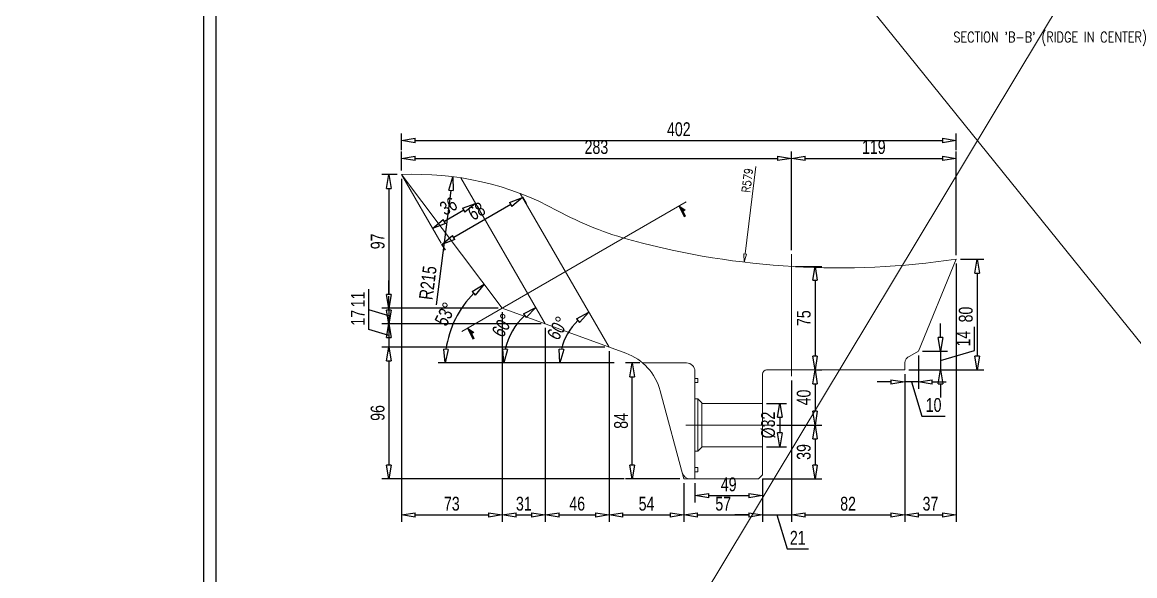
# Model space of a CAD drawing. Header units: millimetres. Extents: x 135002 to 160744, y 22203 to 27033.
# Drawn here: x 139658 to 140465, y 24249 to 24650 of the extents above; entities that cross this region are included whole.
import ezdxf

# ---------------------------------------------------------------- set-up
doc = ezdxf.new("R2010")
doc.units = ezdxf.units.MM
doc.header["$LTSCALE"] = 25
doc.linetypes.add('DASHED', pattern=[0.75, 0.5, -0.25])
doc.layers.get('0').update_dxf_attribs({"linetype": 'CONTINUOUS'})
doc.layers.get('Defpoints').update_dxf_attribs({"linetype": 'CONTINUOUS'})
doc.layers.add('04 DIMENSION', color=7, linetype='CONTINUOUS', lineweight=18)
doc.layers.add('dought line', color=6, linetype='DASHED', lineweight=15)
doc.styles.add('DIM-1', font='swisscl.ttf')
doc.styles.add('ROMANC', font='romanc', dxfattribs={"height": 1050})
doc.styles.get("Standard").update_dxf_attribs({"font": 'romans.shx', "width": 0.85, "bigfont": 'fls_ful.shx'})
doc.dimstyles.new('DIM-1', dxfattribs={"dimscale": 5, "dimtxt": 2, "dimasz": 2, "dimexe": 1, "dimexo": 0.6, "dimgap": 0.6, "dimtad": 1, "dimdec": 0, "dimzin": 0, "dimdsep": 46, "dimtxsty": 'DIM-1', "dimblk": 'CLOSEDBLANK', "dimcen": 0, "dimclrd": 8, "dimclre": 8, "dimclrt": 6, "dimadec": 0, "dimazin": 0, "dimtfac": 1, "dimtdec": 0, "dimtmove": 1, "dimatfit": 0, "dimfxl": 1, "dimtolj": 1, "dimtzin": 0, "dimarcsym": 1})
doc.dimstyles.new('kulali', dxfattribs={"dimscale": 3, "dimtxt": 2, "dimasz": 2, "dimexe": 1, "dimexo": 0.6, "dimgap": 0.6, "dimtad": 1, "dimdec": 0, "dimzin": 0, "dimdsep": 46, "dimtxsty": 'Standard', "dimblk": 'CLOSEDBLANK', "dimcen": 0.09, "dimclrd": 251, "dimclre": 251, "dimclrt": 4, "dimadec": 1, "dimazin": 0, "dimtfac": 1, "dimtdec": 0, "dimtofl": 0, "dimtmove": 1, "dimatfit": 0, "dimldrblk": 'CLOSEDBLANK', "dimfxl": 1, "dimtolj": 1, "dimtzin": 0, "dimlwd": 9, "dimlwe": 9, "dimarcsym": 0})

# ---------------------------------------------------------------- blocks, each defined once
blk = doc.blocks.new('_ClosedBlank')
at = {"color": 0, "linetype": 'ByBlock', "lineweight": -2}
for p, q in [((-1, 0.167), (0, 0)), ((-1, 0.167), (-1, -0.167)), ((0, 0), (-1, -0.167))]:
    blk.add_line(p, q, dxfattribs=at)
blk = doc.blocks.new('*D363')
at = {"layer": '04 DIMENSION', "color": 8, "linetype": 'Continuous', "lineweight": -2, "transparency": 16777216}
for p, q in [((139932.97, 24536.88), (139932.97, 24288.15)), ((140006.12, 24440.06), (140006.12, 24288.15))]:
    blk.add_line(p, q, dxfattribs=at)
at = {"layer": '04 DIMENSION', "color": 8, "lineweight": -2, "transparency": 16777216}
blk.add_line((139942.97, 24293.15), (139996.12, 24293.15), dxfattribs=at)
at = {"layer": 'Defpoints', "color": 0, "transparency": 16777216}
for p in [(139932.97, 24539.88), (140006.12, 24443.06), (140006.12, 24293.15)]:
    blk.add_point(p, dxfattribs=at)
at = {"layer": '04 DIMENSION', "color": 8, "lineweight": -2, "transparency": 16777216, "xscale": 10, "yscale": 10, "zscale": 10, "rotation": 180}
blk.add_blockref('_ClosedBlank', (139932.97, 24293.15), dxfattribs=at)
at = {"layer": '04 DIMENSION', "color": 8, "lineweight": -2, "transparency": 16777216, "xscale": 10, "yscale": 10, "zscale": 10}
blk.add_blockref('_ClosedBlank', (140006.12, 24293.15), dxfattribs=at)
at = {"layer": '04 DIMENSION', "color": 6, "transparency": 16777216, "insert": (139969.54, 24301.27), "char_height": 10, "attachment_point": 5, "style": 'DIM-1'}
blk.add_mtext('\\A1;73', dxfattribs=at)
blk = doc.blocks.new('*D364')
at = {"layer": '04 DIMENSION', "color": 8, "linetype": 'Continuous', "lineweight": -2, "transparency": 16777216}
for p, q in [((140037.33, 24428.69), (140037.33, 24288.15)), ((140006.12, 24409.65), (140006.12, 24288.15))]:
    blk.add_line(p, q, dxfattribs=at)
at = {"layer": '04 DIMENSION', "color": 8, "lineweight": -2, "transparency": 16777216}
blk.add_line((140016.12, 24293.15), (140027.33, 24293.15), dxfattribs=at)
at = {"layer": 'Defpoints', "color": 0, "transparency": 16777216}
for p in [(140037.33, 24431.69), (140006.12, 24412.65), (140037.33, 24293.15)]:
    blk.add_point(p, dxfattribs=at)
at = {"layer": '04 DIMENSION', "color": 8, "lineweight": -2, "transparency": 16777216, "xscale": 10, "yscale": 10, "zscale": 10, "rotation": 180}
blk.add_blockref('_ClosedBlank', (140006.12, 24293.15), dxfattribs=at)
at = {"layer": '04 DIMENSION', "color": 8, "lineweight": -2, "transparency": 16777216, "xscale": 10, "yscale": 10, "zscale": 10}
blk.add_blockref('_ClosedBlank', (140037.33, 24293.15), dxfattribs=at)
at = {"layer": '04 DIMENSION', "color": 6, "transparency": 16777216, "insert": (140021.73, 24301.27), "char_height": 10, "attachment_point": 5, "style": 'DIM-1'}
blk.add_mtext('\\A1;31', dxfattribs=at)
blk = doc.blocks.new('*D365')
at = {"layer": '04 DIMENSION', "color": 8, "linetype": 'Continuous', "lineweight": -2, "transparency": 16777216}
for p, q in [((140083.6, 24411.85), (140083.6, 24288.15)), ((140037.33, 24394.65), (140037.33, 24288.15))]:
    blk.add_line(p, q, dxfattribs=at)
at = {"layer": '04 DIMENSION', "color": 8, "lineweight": -2, "transparency": 16777216}
blk.add_line((140047.33, 24293.15), (140073.6, 24293.15), dxfattribs=at)
at = {"layer": 'Defpoints', "color": 0, "transparency": 16777216}
for p in [(140083.6, 24414.85), (140037.33, 24397.65), (140083.6, 24293.15)]:
    blk.add_point(p, dxfattribs=at)
at = {"layer": '04 DIMENSION', "color": 8, "lineweight": -2, "transparency": 16777216, "xscale": 10, "yscale": 10, "zscale": 10, "rotation": 180}
blk.add_blockref('_ClosedBlank', (140037.33, 24293.15), dxfattribs=at)
at = {"layer": '04 DIMENSION', "color": 8, "lineweight": -2, "transparency": 16777216, "xscale": 10, "yscale": 10, "zscale": 10}
blk.add_blockref('_ClosedBlank', (140083.6, 24293.15), dxfattribs=at)
at = {"layer": '04 DIMENSION', "color": 6, "transparency": 16777216, "insert": (140060.47, 24301.27), "char_height": 10, "attachment_point": 5, "style": 'DIM-1'}
blk.add_mtext('\\A1;46', dxfattribs=at)
blk = doc.blocks.new('*D366')
at = {"layer": '04 DIMENSION', "color": 8, "linetype": 'Continuous', "lineweight": -2, "transparency": 16777216}
for p, q in [((140083.6, 24366.15), (140083.6, 24288.15)), ((140137.8, 24316.32), (140137.8, 24288.15))]:
    blk.add_line(p, q, dxfattribs=at)
at = {"layer": '04 DIMENSION', "color": 8, "lineweight": -2, "transparency": 16777216}
blk.add_line((140093.6, 24293.15), (140127.8, 24293.15), dxfattribs=at)
at = {"layer": 'Defpoints', "color": 0, "transparency": 16777216}
for p in [(140083.6, 24369.15), (140137.8, 24319.32), (140137.8, 24293.15)]:
    blk.add_point(p, dxfattribs=at)
at = {"layer": '04 DIMENSION', "color": 8, "lineweight": -2, "transparency": 16777216, "xscale": 10, "yscale": 10, "zscale": 10, "rotation": 180}
blk.add_blockref('_ClosedBlank', (140083.6, 24293.15), dxfattribs=at)
at = {"layer": '04 DIMENSION', "color": 8, "lineweight": -2, "transparency": 16777216, "xscale": 10, "yscale": 10, "zscale": 10}
blk.add_blockref('_ClosedBlank', (140137.8, 24293.15), dxfattribs=at)
at = {"layer": '04 DIMENSION', "color": 6, "transparency": 16777216, "insert": (140110.7, 24301.25), "char_height": 10, "attachment_point": 5, "style": 'DIM-1'}
blk.add_mtext('\\A1;54', dxfattribs=at)
blk = doc.blocks.new('*D367')
at = {"layer": '04 DIMENSION', "color": 8, "linetype": 'Continuous', "lineweight": -2, "transparency": 16777216}
for p, q in [((140194.8, 24319.32), (140194.8, 24288.15)), ((140137.8, 24303.65), (140137.8, 24288.15))]:
    blk.add_line(p, q, dxfattribs=at)
at = {"layer": '04 DIMENSION', "color": 8, "lineweight": -2, "transparency": 16777216}
blk.add_line((140147.8, 24293.15), (140184.8, 24293.15), dxfattribs=at)
at = {"layer": 'Defpoints', "color": 0, "transparency": 16777216}
for p in [(140194.8, 24322.32), (140137.8, 24306.65), (140194.8, 24293.15)]:
    blk.add_point(p, dxfattribs=at)
at = {"layer": '04 DIMENSION', "color": 8, "lineweight": -2, "transparency": 16777216, "xscale": 10, "yscale": 10, "zscale": 10, "rotation": 180}
blk.add_blockref('_ClosedBlank', (140137.8, 24293.15), dxfattribs=at)
at = {"layer": '04 DIMENSION', "color": 8, "lineweight": -2, "transparency": 16777216, "xscale": 10, "yscale": 10, "zscale": 10}
blk.add_blockref('_ClosedBlank', (140194.8, 24293.15), dxfattribs=at)
at = {"layer": '04 DIMENSION', "color": 6, "transparency": 16777216, "insert": (140166.3, 24301.25), "char_height": 10, "attachment_point": 5, "style": 'DIM-1'}
blk.add_mtext('\\A1;57', dxfattribs=at)
blk = doc.blocks.new('*D368')
at = {"layer": '04 DIMENSION', "color": 8, "linetype": 'Continuous', "lineweight": -2, "transparency": 16777216}
for p, q in [((140215.8, 24390.65), (140215.8, 24288.15)), ((140194.8, 24319.32), (140194.8, 24288.15))]:
    blk.add_line(p, q, dxfattribs=at)
at = {"layer": '04 DIMENSION', "color": 8, "lineweight": -2, "transparency": 16777216}
for p, q in [((140184.8, 24293.15), (140174.8, 24293.15)), ((140194.8, 24293.15), (140215.8, 24293.15)), ((140194.8, 24293.15), (140215.8, 24293.15)), ((140205.3, 24293.15), (140212.67, 24268.59)), ((140225.8, 24293.15), (140235.8, 24293.15)), ((140212.67, 24268.59), (140228.07, 24268.59))]:
    blk.add_line(p, q, dxfattribs=at)
at = {"layer": 'Defpoints', "color": 0, "transparency": 16777216}
for p in [(140215.8, 24393.65), (140194.8, 24322.32), (140215.8, 24293.15)]:
    blk.add_point(p, dxfattribs=at)
at = {"layer": '04 DIMENSION', "color": 8, "lineweight": -2, "transparency": 16777216, "xscale": 10, "yscale": 10, "zscale": 10}
blk.add_blockref('_ClosedBlank', (140194.8, 24293.15), dxfattribs=at)
at = {"layer": '04 DIMENSION', "color": 8, "lineweight": -2, "transparency": 16777216, "xscale": 10, "yscale": 10, "zscale": 10, "rotation": 180}
blk.add_blockref('_ClosedBlank', (140215.8, 24293.15), dxfattribs=at)
at = {"layer": '04 DIMENSION', "color": 6, "transparency": 16777216, "insert": (140220.37, 24276.61), "char_height": 10, "attachment_point": 5, "style": 'DIM-1'}
blk.add_mtext('\\A1;21', dxfattribs=at)
blk = doc.blocks.new('*D369')
at = {"layer": '04 DIMENSION', "color": 8, "linetype": 'Continuous', "lineweight": -2, "transparency": 16777216}
for p, q in [((140297.94, 24395.32), (140297.94, 24288.15)), ((140215.8, 24375.65), (140215.8, 24288.15))]:
    blk.add_line(p, q, dxfattribs=at)
at = {"layer": '04 DIMENSION', "color": 8, "lineweight": -2, "transparency": 16777216}
blk.add_line((140225.8, 24293.15), (140287.94, 24293.15), dxfattribs=at)
at = {"layer": 'Defpoints', "color": 0, "transparency": 16777216}
for p in [(140297.94, 24398.32), (140215.8, 24378.65), (140297.94, 24293.15)]:
    blk.add_point(p, dxfattribs=at)
at = {"layer": '04 DIMENSION', "color": 8, "lineweight": -2, "transparency": 16777216, "xscale": 10, "yscale": 10, "zscale": 10, "rotation": 180}
blk.add_blockref('_ClosedBlank', (140215.8, 24293.15), dxfattribs=at)
at = {"layer": '04 DIMENSION', "color": 8, "lineweight": -2, "transparency": 16777216, "xscale": 10, "yscale": 10, "zscale": 10}
blk.add_blockref('_ClosedBlank', (140297.94, 24293.15), dxfattribs=at)
at = {"layer": '04 DIMENSION', "color": 6, "transparency": 16777216, "insert": (140256.87, 24301.27), "char_height": 10, "attachment_point": 5, "style": 'DIM-1'}
blk.add_mtext('\\A1;82', dxfattribs=at)
blk = doc.blocks.new('*D370')
at = {"layer": '04 DIMENSION', "color": 8, "linetype": 'Continuous', "lineweight": -2, "transparency": 16777216}
for p, q in [((140335.28, 24475.53), (140335.28, 24288.15)), ((140297.94, 24368.15), (140297.94, 24288.15))]:
    blk.add_line(p, q, dxfattribs=at)
at = {"layer": '04 DIMENSION', "color": 8, "lineweight": -2, "transparency": 16777216}
blk.add_line((140307.94, 24293.15), (140325.28, 24293.15), dxfattribs=at)
at = {"layer": 'Defpoints', "color": 0, "transparency": 16777216}
for p in [(140335.28, 24478.53), (140297.94, 24371.15), (140335.28, 24293.15)]:
    blk.add_point(p, dxfattribs=at)
at = {"layer": '04 DIMENSION', "color": 8, "lineweight": -2, "transparency": 16777216, "xscale": 10, "yscale": 10, "zscale": 10, "rotation": 180}
blk.add_blockref('_ClosedBlank', (140297.94, 24293.15), dxfattribs=at)
at = {"layer": '04 DIMENSION', "color": 8, "lineweight": -2, "transparency": 16777216, "xscale": 10, "yscale": 10, "zscale": 10}
blk.add_blockref('_ClosedBlank', (140335.28, 24293.15), dxfattribs=at)
at = {"layer": '04 DIMENSION', "color": 6, "transparency": 16777216, "insert": (140316.61, 24301.27), "char_height": 10, "attachment_point": 5, "style": 'DIM-1'}
blk.add_mtext('\\A1;37', dxfattribs=at)
blk = doc.blocks.new('*D371')
at = {"layer": '04 DIMENSION', "color": 8, "linetype": 'Continuous', "lineweight": -2, "transparency": 16777216}
for p, q in [((140145.8, 24316.32), (140145.8, 24302.15)), ((140194.8, 24311.65), (140194.8, 24302.15))]:
    blk.add_line(p, q, dxfattribs=at)
at = {"layer": '04 DIMENSION', "color": 8, "lineweight": -2, "transparency": 16777216}
blk.add_line((140155.8, 24307.15), (140184.8, 24307.15), dxfattribs=at)
at = {"layer": 'Defpoints', "color": 0, "transparency": 16777216}
for p in [(140145.8, 24319.32), (140194.8, 24314.65), (140194.8, 24307.15)]:
    blk.add_point(p, dxfattribs=at)
at = {"layer": '04 DIMENSION', "color": 8, "lineweight": -2, "transparency": 16777216, "xscale": 10, "yscale": 10, "zscale": 10, "rotation": 180}
blk.add_blockref('_ClosedBlank', (140145.8, 24307.15), dxfattribs=at)
at = {"layer": '04 DIMENSION', "color": 8, "lineweight": -2, "transparency": 16777216, "xscale": 10, "yscale": 10, "zscale": 10}
blk.add_blockref('_ClosedBlank', (140194.8, 24307.15), dxfattribs=at)
at = {"layer": '04 DIMENSION', "color": 6, "transparency": 16777216, "insert": (140170.3, 24315.27), "char_height": 10, "attachment_point": 5, "style": 'DIM-1'}
blk.add_mtext('\\A1;49', dxfattribs=at)
blk = doc.blocks.new('*D372')
at = {"layer": '04 DIMENSION', "color": 8, "linetype": 'Continuous', "lineweight": -2, "transparency": 16777216}
for p, q in [((140338.28, 24478.53), (140355.39, 24478.53)), ((140300.94, 24398.32), (140355.39, 24398.32))]:
    blk.add_line(p, q, dxfattribs=at)
at = {"layer": '04 DIMENSION', "color": 8, "lineweight": -2, "transparency": 16777216}
blk.add_line((140350.39, 24468.53), (140350.39, 24408.32), dxfattribs=at)
at = {"layer": 'Defpoints', "color": 0, "transparency": 16777216}
for p in [(140335.28, 24478.53), (140297.94, 24398.32), (140350.39, 24398.32)]:
    blk.add_point(p, dxfattribs=at)
at = {"layer": '04 DIMENSION', "color": 8, "lineweight": -2, "transparency": 16777216, "xscale": 10, "yscale": 10, "zscale": 10}
for p, rotation in [((140350.39, 24478.53), 90), ((140350.39, 24398.32), 270)]:
    blk.add_blockref('_ClosedBlank', p, dxfattribs=dict(at, rotation=rotation))
at = {"layer": '04 DIMENSION', "color": 6, "transparency": 16777216, "insert": (140342.27, 24438.43), "char_height": 10, "attachment_point": 5, "rotation": 90, "style": 'DIM-1'}
blk.add_mtext('\\A1;80', dxfattribs=at)
blk = doc.blocks.new('*D373')
at = {"layer": '04 DIMENSION', "color": 8, "linetype": 'Continuous', "lineweight": -2, "transparency": 16777216}
for p, q in [((140218.8, 24473.32), (140237.89, 24473.32)), ((140233.39, 24398.32), (140237.89, 24398.32))]:
    blk.add_line(p, q, dxfattribs=at)
at = {"layer": '04 DIMENSION', "color": 8, "lineweight": -2, "transparency": 16777216}
blk.add_line((140232.89, 24463.32), (140232.89, 24408.32), dxfattribs=at)
at = {"layer": 'Defpoints', "color": 0, "transparency": 16777216}
for p in [(140215.8, 24473.32), (140230.39, 24398.32), (140232.89, 24398.32)]:
    blk.add_point(p, dxfattribs=at)
at = {"layer": '04 DIMENSION', "color": 8, "lineweight": -2, "transparency": 16777216, "xscale": 10, "yscale": 10, "zscale": 10}
for p, rotation in [((140232.89, 24473.32), 90), ((140232.89, 24398.32), 270)]:
    blk.add_blockref('_ClosedBlank', p, dxfattribs=dict(at, rotation=rotation))
at = {"layer": '04 DIMENSION', "color": 6, "transparency": 16777216, "insert": (140224.79, 24435.82), "char_height": 10, "attachment_point": 5, "rotation": 90, "style": 'DIM-1'}
blk.add_mtext('\\A1;75', dxfattribs=at)
blk = doc.blocks.new('*D374')
at = {"layer": '04 DIMENSION', "color": 8, "linetype": 'Continuous', "lineweight": -2, "transparency": 16777216}
for p, q in [((140233.39, 24398.32), (140237.89, 24398.32)), ((140205.09, 24358.32), (140237.89, 24358.32))]:
    blk.add_line(p, q, dxfattribs=at)
at = {"layer": '04 DIMENSION', "color": 8, "lineweight": -2, "transparency": 16777216}
blk.add_line((140232.89, 24388.32), (140232.89, 24368.32), dxfattribs=at)
at = {"layer": 'Defpoints', "color": 0, "transparency": 16777216}
for p in [(140230.39, 24398.32), (140202.09, 24358.32), (140232.89, 24358.32)]:
    blk.add_point(p, dxfattribs=at)
at = {"layer": '04 DIMENSION', "color": 8, "lineweight": -2, "transparency": 16777216, "xscale": 10, "yscale": 10, "zscale": 10}
for p, rotation in [((140232.89, 24398.32), 90), ((140232.89, 24358.32), 270)]:
    blk.add_blockref('_ClosedBlank', p, dxfattribs=dict(at, rotation=rotation))
at = {"layer": '04 DIMENSION', "color": 6, "transparency": 16777216, "insert": (140224.77, 24378.32), "char_height": 10, "attachment_point": 5, "rotation": 90, "style": 'DIM-1'}
blk.add_mtext('\\A1;40', dxfattribs=at)
blk = doc.blocks.new('*D375')
at = {"layer": '04 DIMENSION', "color": 8, "linetype": 'Continuous', "lineweight": -2, "transparency": 16777216}
for p, q in [((140224.39, 24358.32), (140237.89, 24358.32)), ((140194.8, 24319.32), (140237.89, 24319.32))]:
    blk.add_line(p, q, dxfattribs=at)
at = {"layer": '04 DIMENSION', "color": 8, "lineweight": -2, "transparency": 16777216}
blk.add_line((140232.89, 24348.32), (140232.89, 24329.32), dxfattribs=at)
at = {"layer": 'Defpoints', "color": 0, "transparency": 16777216}
for p in [(140221.39, 24358.32), (140191.8, 24319.32), (140232.89, 24319.32)]:
    blk.add_point(p, dxfattribs=at)
at = {"layer": '04 DIMENSION', "color": 8, "lineweight": -2, "transparency": 16777216, "xscale": 10, "yscale": 10, "zscale": 10}
for p, rotation in [((140232.89, 24358.32), 90), ((140232.89, 24319.32), 270)]:
    blk.add_blockref('_ClosedBlank', p, dxfattribs=dict(at, rotation=rotation))
at = {"layer": '04 DIMENSION', "color": 6, "transparency": 16777216, "insert": (140224.77, 24338.82), "char_height": 10, "attachment_point": 5, "rotation": 90, "style": 'DIM-1'}
blk.add_mtext('\\A1;39', dxfattribs=at)
blk = doc.blocks.new('*D376')
at = {"layer": '04 DIMENSION', "color": 8, "linetype": 'Continuous', "lineweight": -2, "transparency": 16777216}
for p, q in [((139929.97, 24539.88), (139918.89, 24539.88)), ((140003.12, 24443.06), (139918.89, 24443.06))]:
    blk.add_line(p, q, dxfattribs=at)
at = {"layer": '04 DIMENSION', "color": 8, "lineweight": -2, "transparency": 16777216}
blk.add_line((139923.89, 24529.88), (139923.89, 24453.06), dxfattribs=at)
at = {"layer": 'Defpoints', "color": 0, "transparency": 16777216}
for p in [(139932.97, 24539.88), (139923.89, 24443.06), (140006.12, 24443.06)]:
    blk.add_point(p, dxfattribs=at)
at = {"layer": '04 DIMENSION', "color": 8, "lineweight": -2, "transparency": 16777216, "xscale": 10, "yscale": 10, "zscale": 10}
for p, rotation in [((139923.89, 24539.88), 90), ((139923.89, 24443.06), 270)]:
    blk.add_blockref('_ClosedBlank', p, dxfattribs=dict(at, rotation=rotation))
at = {"layer": '04 DIMENSION', "color": 6, "transparency": 16777216, "insert": (139915.78, 24491.47), "char_height": 10, "attachment_point": 5, "rotation": 90, "style": 'DIM-1'}
blk.add_mtext('\\A1;97', dxfattribs=at)
blk = doc.blocks.new('*D294')
at = {"layer": '04 DIMENSION', "color": 8, "lineweight": -2, "transparency": 16777216}
for p, q in [((139923.89, 24453.06), (139923.89, 24463.06)), ((139909.39, 24441.73), (139909.39, 24456.91)), ((139923.89, 24437.38), (139909.39, 24441.73)), ((139923.89, 24443.06), (139923.89, 24431.69)), ((139923.89, 24443.06), (139923.89, 24431.69)), ((139923.89, 24421.69), (139923.89, 24411.69))]:
    blk.add_line(p, q, dxfattribs=at)
at = {"layer": '04 DIMENSION', "color": 8, "linetype": 'Continuous', "lineweight": -2, "transparency": 16777216}
for p, q in [((139975.89, 24443.06), (139918.89, 24443.06)), ((140034.33, 24431.69), (139918.89, 24431.69))]:
    blk.add_line(p, q, dxfattribs=at)
at = {"layer": 'Defpoints', "color": 0, "transparency": 16777216}
for p in [(139978.89, 24443.06), (139923.89, 24431.69), (140037.33, 24431.69)]:
    blk.add_point(p, dxfattribs=at)
at = {"layer": '04 DIMENSION', "color": 8, "lineweight": -2, "transparency": 16777216, "xscale": 10, "yscale": 10, "zscale": 10}
for p, rotation in [((139923.89, 24443.06), 270), ((139923.89, 24431.69), 90)]:
    blk.add_blockref('_ClosedBlank', p, dxfattribs=dict(at, rotation=rotation))
at = {"layer": '04 DIMENSION', "color": 6, "transparency": 16777216, "insert": (139901.39, 24449.32), "char_height": 10, "attachment_point": 5, "rotation": 90, "style": 'DIM-1'}
blk.add_mtext('\\A1;11', dxfattribs=at)
blk = doc.blocks.new('*D377')
at = {"layer": '04 DIMENSION', "color": 8, "lineweight": -2, "transparency": 16777216}
for p, q in [((139923.89, 24441.69), (139923.89, 24451.69)), ((139909.39, 24427.62), (139909.39, 24444.51)), ((139923.89, 24423.27), (139909.39, 24427.62)), ((139923.89, 24431.69), (139923.89, 24414.85)), ((139923.89, 24431.69), (139923.89, 24414.85)), ((139923.89, 24404.85), (139923.89, 24394.85))]:
    blk.add_line(p, q, dxfattribs=at)
at = {"layer": '04 DIMENSION', "color": 8, "linetype": 'Continuous', "lineweight": -2, "transparency": 16777216}
for p, q in [((139961.89, 24431.69), (139918.89, 24431.69)), ((140080.6, 24414.85), (139918.89, 24414.85))]:
    blk.add_line(p, q, dxfattribs=at)
at = {"layer": 'Defpoints', "color": 0, "transparency": 16777216}
for p in [(139964.89, 24431.69), (139923.89, 24414.85), (140083.6, 24414.85)]:
    blk.add_point(p, dxfattribs=at)
at = {"layer": '04 DIMENSION', "color": 8, "lineweight": -2, "transparency": 16777216, "xscale": 10, "yscale": 10, "zscale": 10}
for p, rotation in [((139923.89, 24431.69), 270), ((139923.89, 24414.85), 90)]:
    blk.add_blockref('_ClosedBlank', p, dxfattribs=dict(at, rotation=rotation))
at = {"layer": '04 DIMENSION', "color": 6, "transparency": 16777216, "insert": (139901.39, 24436.07), "char_height": 10, "attachment_point": 5, "rotation": 90, "style": 'DIM-1'}
blk.add_mtext('\\A1;17', dxfattribs=at)
blk = doc.blocks.new('*D378')
at = {"layer": '04 DIMENSION', "color": 8, "linetype": 'Continuous', "lineweight": -2, "transparency": 16777216}
for p, q in [((140105.89, 24403.32), (140095.39, 24403.32)), ((140134.8, 24319.32), (140095.39, 24319.32))]:
    blk.add_line(p, q, dxfattribs=at)
at = {"layer": '04 DIMENSION', "color": 8, "lineweight": -2, "transparency": 16777216}
blk.add_line((140100.39, 24329.32), (140100.39, 24393.32), dxfattribs=at)
at = {"layer": 'Defpoints', "color": 0, "transparency": 16777216}
for p in [(140100.39, 24403.32), (140108.89, 24403.32), (140137.8, 24319.32)]:
    blk.add_point(p, dxfattribs=at)
at = {"layer": '04 DIMENSION', "color": 8, "lineweight": -2, "transparency": 16777216, "xscale": 10, "yscale": 10, "zscale": 10}
for p, rotation in [((140100.39, 24403.32), 90), ((140100.39, 24319.32), 270)]:
    blk.add_blockref('_ClosedBlank', p, dxfattribs=dict(at, rotation=rotation))
at = {"layer": '04 DIMENSION', "color": 6, "transparency": 16777216, "insert": (140092.27, 24361.32), "char_height": 10, "attachment_point": 5, "rotation": 90, "style": 'DIM-1'}
blk.add_mtext('\\A1;84', dxfattribs=at)
blk = doc.blocks.new('*D379')
at = {"layer": '04 DIMENSION', "color": 8, "linetype": 'Continuous', "lineweight": -2, "transparency": 16777216}
for p, q in [((139932.97, 24542.88), (139932.97, 24556.65)), ((140215.8, 24485.15), (140215.8, 24556.65))]:
    blk.add_line(p, q, dxfattribs=at)
at = {"layer": '04 DIMENSION', "color": 8, "lineweight": -2, "transparency": 16777216}
blk.add_line((139942.97, 24551.65), (140205.8, 24551.65), dxfattribs=at)
at = {"layer": 'Defpoints', "color": 0, "transparency": 16777216}
for p in [(140215.8, 24551.65), (139932.97, 24539.88), (140215.8, 24482.15)]:
    blk.add_point(p, dxfattribs=at)
at = {"layer": '04 DIMENSION', "color": 8, "lineweight": -2, "transparency": 16777216, "xscale": 10, "yscale": 10, "zscale": 10, "rotation": 180}
blk.add_blockref('_ClosedBlank', (139932.97, 24551.65), dxfattribs=at)
at = {"layer": '04 DIMENSION', "color": 8, "lineweight": -2, "transparency": 16777216, "xscale": 10, "yscale": 10, "zscale": 10}
blk.add_blockref('_ClosedBlank', (140215.8, 24551.65), dxfattribs=at)
at = {"layer": '04 DIMENSION', "color": 6, "transparency": 16777216, "insert": (140074.38, 24559.78), "char_height": 10, "attachment_point": 5, "style": 'DIM-1'}
blk.add_mtext('\\A1;283', dxfattribs=at)
blk = doc.blocks.new('*D295')
at = {"layer": '04 DIMENSION', "color": 8, "linetype": 'Continuous', "lineweight": -2, "transparency": 16777216}
for p, q in [((140215.8, 24529.65), (140215.8, 24556.65)), ((140335.28, 24481.53), (140335.28, 24556.65))]:
    blk.add_line(p, q, dxfattribs=at)
at = {"layer": '04 DIMENSION', "color": 8, "lineweight": -2, "transparency": 16777216}
blk.add_line((140225.8, 24551.65), (140325.28, 24551.65), dxfattribs=at)
at = {"layer": 'Defpoints', "color": 0, "transparency": 16777216}
for p in [(140335.28, 24551.65), (140215.8, 24526.65), (140335.28, 24478.53)]:
    blk.add_point(p, dxfattribs=at)
at = {"layer": '04 DIMENSION', "color": 8, "lineweight": -2, "transparency": 16777216, "xscale": 10, "yscale": 10, "zscale": 10, "rotation": 180}
blk.add_blockref('_ClosedBlank', (140215.8, 24551.65), dxfattribs=at)
at = {"layer": '04 DIMENSION', "color": 8, "lineweight": -2, "transparency": 16777216, "xscale": 10, "yscale": 10, "zscale": 10}
blk.add_blockref('_ClosedBlank', (140335.28, 24551.65), dxfattribs=at)
at = {"layer": '04 DIMENSION', "color": 6, "transparency": 16777216, "insert": (140275.54, 24559.77), "char_height": 10, "attachment_point": 5, "style": 'DIM-1'}
blk.add_mtext('\\A1;119', dxfattribs=at)
blk = doc.blocks.new('*D296')
at = {"layer": '04 DIMENSION', "color": 8, "linetype": 'Continuous', "lineweight": -2, "transparency": 16777216}
for p, q in [((139954.89, 24414.85), (139918.89, 24414.85)), ((140094.39, 24319.32), (139918.89, 24319.32))]:
    blk.add_line(p, q, dxfattribs=at)
at = {"layer": '04 DIMENSION', "color": 8, "lineweight": -2, "transparency": 16777216}
blk.add_line((139923.89, 24404.85), (139923.89, 24329.32), dxfattribs=at)
at = {"layer": 'Defpoints', "color": 0, "transparency": 16777216}
for p in [(139957.89, 24414.85), (139923.89, 24319.32), (140097.39, 24319.32)]:
    blk.add_point(p, dxfattribs=at)
at = {"layer": '04 DIMENSION', "color": 8, "lineweight": -2, "transparency": 16777216, "xscale": 10, "yscale": 10, "zscale": 10}
for p, rotation in [((139923.89, 24414.85), 90), ((139923.89, 24319.32), 270)]:
    blk.add_blockref('_ClosedBlank', p, dxfattribs=dict(at, rotation=rotation))
at = {"layer": '04 DIMENSION', "color": 6, "transparency": 16777216, "insert": (139915.77, 24367.09), "char_height": 10, "attachment_point": 5, "rotation": 90, "style": 'DIM-1'}
blk.add_mtext('\\A1;96', dxfattribs=at)
blk = doc.blocks.new('*D380')
at = {"layer": '04 DIMENSION', "color": 8, "lineweight": -2, "transparency": 16777216}
blk.add_line((140012.21, 24518.24), (139970.89, 24494.32), dxfattribs=at)
at = {"layer": '04 DIMENSION', "color": 8, "linetype": 'Continuous', "lineweight": -2, "transparency": 16777216}
for p, q in [((140020.72, 24523.5), (140023.37, 24518.92)), ((139962.09, 24489.56), (139964.74, 24484.98))]:
    blk.add_line(p, q, dxfattribs=at)
at = {"layer": 'Defpoints', "color": 0, "transparency": 16777216}
for p in [(140019.22, 24526.09), (139960.59, 24492.16), (139962.23, 24489.31)]:
    blk.add_point(p, dxfattribs=at)
at = {"layer": '04 DIMENSION', "color": 8, "lineweight": -2, "transparency": 16777216, "xscale": 10, "yscale": 10, "zscale": 10}
for p, rotation in [((140020.87, 24523.25), 30.06215414944902), ((139962.23, 24489.31), 210.062154149449)]:
    blk.add_blockref('_ClosedBlank', p, dxfattribs=dict(at, rotation=rotation))
at = {"layer": '04 DIMENSION', "color": 6, "transparency": 16777216, "insert": (139987.48, 24513.31), "char_height": 10, "attachment_point": 5, "rotation": 30.06215, "style": 'DIM-1'}
blk.add_mtext('\\A1;68', dxfattribs=at)
blk = doc.blocks.new('*D357')
at = {"layer": '04 DIMENSION', "color": 8, "linetype": 'Continuous', "lineweight": -2, "transparency": 16777216}
for p, q in [((139988.13, 24516.71), (139989.3, 24514.68)), ((139956.85, 24498.61), (139958.03, 24496.58))]:
    blk.add_line(p, q, dxfattribs=at)
at = {"layer": '04 DIMENSION', "color": 8, "lineweight": -2, "transparency": 16777216}
blk.add_line((139978.14, 24514), (139964.18, 24505.91), dxfattribs=at)
at = {"layer": 'Defpoints', "color": 0, "transparency": 16777216}
for p in [(139986.62, 24519.31), (139955.35, 24501.21), (139955.52, 24500.9)]:
    blk.add_point(p, dxfattribs=at)
at = {"layer": '04 DIMENSION', "color": 8, "lineweight": -2, "transparency": 16777216, "xscale": 10, "yscale": 10, "zscale": 10}
for p, rotation in [((139986.8, 24519.01), 30.06215414943687), ((139955.52, 24500.9), 210.0621541494369)]:
    blk.add_blockref('_ClosedBlank', p, dxfattribs=dict(at, rotation=rotation))
at = {"layer": '04 DIMENSION', "color": 6, "transparency": 16777216, "insert": (139967.09, 24516.99), "char_height": 10, "attachment_point": 5, "rotation": 30.06215, "style": 'DIM-1'}
blk.add_mtext('\\A1;36', dxfattribs=at)
blk = doc.blocks.new('*D286')
at = {"layer": '04 DIMENSION', "color": 8, "linetype": 'Continuous', "lineweight": -2, "transparency": 16777216}
for p, q in [((139932.97, 24557.65), (139932.97, 24569.59)), ((140335.28, 24557.65), (140335.28, 24569.59))]:
    blk.add_line(p, q, dxfattribs=at)
at = {"layer": '04 DIMENSION', "color": 8, "lineweight": -2, "transparency": 16777216}
blk.add_line((139942.97, 24564.59), (140325.28, 24564.59), dxfattribs=at)
at = {"layer": 'Defpoints', "color": 0, "transparency": 16777216}
for p in [(140335.28, 24564.59), (139932.97, 24554.65), (140335.28, 24554.65)]:
    blk.add_point(p, dxfattribs=at)
at = {"layer": '04 DIMENSION', "color": 8, "lineweight": -2, "transparency": 16777216, "xscale": 10, "yscale": 10, "zscale": 10, "rotation": 180}
blk.add_blockref('_ClosedBlank', (139932.97, 24564.59), dxfattribs=at)
at = {"layer": '04 DIMENSION', "color": 8, "lineweight": -2, "transparency": 16777216, "xscale": 10, "yscale": 10, "zscale": 10}
blk.add_blockref('_ClosedBlank', (140335.28, 24564.59), dxfattribs=at)
at = {"layer": '04 DIMENSION', "color": 6, "transparency": 16777216, "insert": (140134.13, 24572.71), "char_height": 10, "attachment_point": 5, "style": 'DIM-1'}
blk.add_mtext('\\A1;402', dxfattribs=at)
blk = doc.blocks.new('*D360')
at = {"layer": '04 DIMENSION', "color": 8, "linetype": 'Continuous', "lineweight": -2, "transparency": 16777216}
for p, q in [((140197.8, 24374.07), (140212.3, 24374.07)), ((140197.8, 24342.57), (140212.3, 24342.57))]:
    blk.add_line(p, q, dxfattribs=at)
at = {"layer": '04 DIMENSION', "color": 8, "lineweight": -2, "transparency": 16777216}
blk.add_line((140207.3, 24364.07), (140207.3, 24352.57), dxfattribs=at)
at = {"layer": 'Defpoints', "color": 0, "transparency": 16777216}
for p in [(140194.8, 24374.07), (140194.8, 24342.57), (140207.3, 24342.57)]:
    blk.add_point(p, dxfattribs=at)
at = {"layer": '04 DIMENSION', "color": 8, "lineweight": -2, "transparency": 16777216, "xscale": 10, "yscale": 10, "zscale": 10}
for p, rotation in [((140207.3, 24374.07), 90), ((140207.3, 24342.57), 270)]:
    blk.add_blockref('_ClosedBlank', p, dxfattribs=dict(at, rotation=rotation))
at = {"layer": '04 DIMENSION', "color": 6, "transparency": 16777216, "insert": (140199.04, 24358.32), "char_height": 10, "attachment_point": 5, "rotation": 90, "style": 'DIM-1'}
blk.add_mtext('\\A1;%%C32', dxfattribs=at)
blk = doc.blocks.new('*D361')
at = {"layer": '04 DIMENSION', "color": 8, "lineweight": -2, "transparency": 16777216}
blk.add_line((139958.36, 24445.53), (139968.95, 24528.45), dxfattribs=at)
at = {"layer": 'Defpoints', "color": 0, "transparency": 16777216}
for p in [(139970.22, 24538.37), (139942.97, 24325.11)]:
    blk.add_point(p, dxfattribs=at)
at = {"layer": '04 DIMENSION', "color": 8, "lineweight": -2, "transparency": 16777216, "xscale": 10, "yscale": 10, "zscale": 10, "rotation": 82.71740468657383}
blk.add_blockref('_ClosedBlank', (139970.22, 24538.37), dxfattribs=at)
at = {"layer": '04 DIMENSION', "color": 6, "transparency": 16777216, "insert": (139952.2, 24461.45), "char_height": 10, "attachment_point": 5, "rotation": 82.7174, "style": 'DIM-1'}
blk.add_mtext('\\A1;R215', dxfattribs=at)
blk = doc.blocks.new('*D362')
at = {"layer": 'Defpoints', "color": 0, "ltscale": 11, "transparency": 16777216}
for p in [(140250.45, 25050.83), (140181.55, 24476.4)]:
    blk.add_point(p, dxfattribs=at)
at = {"layer": 'dought line', "color": 251, "lineweight": 9, "ltscale": 11, "transparency": 16777216}
blk.add_line((140189.87, 24545.73), (140182.26, 24482.36), dxfattribs=at)
at = {"layer": 'dought line', "color": 251, "lineweight": 9, "ltscale": 11, "transparency": 16777216, "xscale": 6, "yscale": 6, "zscale": 6, "rotation": 263.1599703091481}
blk.add_blockref('_ClosedBlank', (140181.55, 24476.4), dxfattribs=at)
at = {"layer": 'dought line', "color": 4, "ltscale": 11, "transparency": 16777216, "insert": (140183.83, 24535.71), "char_height": 6, "attachment_point": 5, "rotation": 83.15997}
blk.add_mtext('\\A1;R579', dxfattribs=at)
blk = doc.blocks.new('*D390')
at = {"layer": '04 DIMENSION', "color": 8, "lineweight": -2, "transparency": 16777216}
for p, q in [((140323.94, 24421.86), (140323.94, 24431.86)), ((140348.44, 24412.44), (140348.44, 24429.51)), ((140323.94, 24405.09), (140348.44, 24412.44)), ((140323.94, 24411.86), (140323.94, 24398.32)), ((140323.94, 24411.86), (140323.94, 24398.32)), ((140323.94, 24388.32), (140323.94, 24378.32))]:
    blk.add_line(p, q, dxfattribs=at)
at = {"layer": '04 DIMENSION', "color": 8, "linetype": 'Continuous', "lineweight": -2, "transparency": 16777216}
for p, q in [((140310.93, 24411.86), (140328.94, 24411.86)), ((140310.93, 24398.32), (140328.94, 24398.32))]:
    blk.add_line(p, q, dxfattribs=at)
at = {"layer": 'Defpoints', "color": 0, "transparency": 16777216}
for p in [(140307.93, 24411.86), (140307.93, 24398.32), (140323.94, 24398.32)]:
    blk.add_point(p, dxfattribs=at)
at = {"layer": '04 DIMENSION', "color": 8, "lineweight": -2, "transparency": 16777216, "xscale": 10, "yscale": 10, "zscale": 10}
for p, rotation in [((140323.94, 24411.86), 270), ((140323.94, 24398.32), 90)]:
    blk.add_blockref('_ClosedBlank', p, dxfattribs=dict(at, rotation=rotation))
at = {"layer": '04 DIMENSION', "color": 6, "transparency": 16777216, "insert": (140340.44, 24420.97), "char_height": 10, "attachment_point": 5, "rotation": 90, "style": 'DIM-1'}
blk.add_mtext('\\A1;14', dxfattribs=at)
blk = doc.blocks.new('*D391')
at = {"layer": '04 DIMENSION', "color": 8, "linetype": 'Continuous', "lineweight": -2, "transparency": 16777216}
for p, q in [((140307.93, 24408.86), (140307.93, 24384.55)), ((140297.94, 24395.32), (140297.94, 24384.55))]:
    blk.add_line(p, q, dxfattribs=at)
at = {"layer": '04 DIMENSION', "color": 8, "lineweight": -2, "transparency": 16777216}
for p, q in [((140287.94, 24389.55), (140277.94, 24389.55)), ((140307.93, 24389.55), (140297.94, 24389.55)), ((140307.93, 24389.55), (140297.94, 24389.55)), ((140302.94, 24389.55), (140310.39, 24364.69)), ((140317.93, 24389.55), (140327.93, 24389.55)), ((140310.39, 24364.69), (140327.37, 24364.69))]:
    blk.add_line(p, q, dxfattribs=at)
at = {"layer": 'Defpoints', "color": 0, "transparency": 16777216}
for p in [(140307.93, 24411.86), (140297.94, 24398.32), (140297.94, 24389.55)]:
    blk.add_point(p, dxfattribs=at)
at = {"layer": '04 DIMENSION', "color": 8, "lineweight": -2, "transparency": 16777216, "xscale": 10, "yscale": 10, "zscale": 10}
blk.add_blockref('_ClosedBlank', (140297.94, 24389.55), dxfattribs=at)
at = {"layer": '04 DIMENSION', "color": 8, "lineweight": -2, "transparency": 16777216, "xscale": 10, "yscale": 10, "zscale": 10, "rotation": 180}
blk.add_blockref('_ClosedBlank', (140307.93, 24389.55), dxfattribs=at)
at = {"layer": '04 DIMENSION', "color": 6, "transparency": 16777216, "insert": (140318.88, 24372.81), "char_height": 10, "attachment_point": 5, "style": 'DIM-1'}
blk.add_mtext('\\A1;10', dxfattribs=at)
blk = doc.blocks.new('*D392')
at = {"layer": '04 DIMENSION', "color": 8, "linetype": 'Continuous', "lineweight": -2, "transparency": 16777216}
blk.add_line((140087.28, 24403.32), (140042.8, 24403.32), dxfattribs=at)
at = {"layer": '04 DIMENSION', "color": 8, "lineweight": -2, "transparency": 16777216}
blk.add_arc((140090.28, 24403.32), 42.48, 133.58025, 166.48191, dxfattribs=at)
at = {"layer": 'Defpoints', "color": 0, "transparency": 16777216}
for p in [(140019.19, 24526.14), (140057.72, 24430.6), (140083.6, 24414.85), (140107.97, 24403.32), (140139.8, 24403.32)]:
    blk.add_point(p, dxfattribs=at)
at = {"layer": '04 DIMENSION', "color": 8, "lineweight": -2, "transparency": 16777216, "xscale": 10, "yscale": 10, "zscale": 10}
for p, rotation in [((140069, 24440.09), 36.82119981425549), ((140047.8, 24403.32), 263.2409543351666)]:
    blk.add_blockref('_ClosedBlank', p, dxfattribs=dict(at, rotation=rotation))
at = {"layer": '04 DIMENSION', "color": 6, "transparency": 16777216, "insert": (140046.44, 24428.6), "char_height": 10, "attachment_point": 5, "rotation": 60.03108, "style": 'DIM-1'}
blk.add_mtext('\\A1;60°', dxfattribs=at)
blk = doc.blocks.new('*D393')
at = {"layer": '04 DIMENSION', "color": 8, "linetype": 'Continuous', "lineweight": -2, "transparency": 16777216}
blk.add_line((140050.76, 24403.32), (140002.21, 24403.32), dxfattribs=at)
at = {"layer": '04 DIMENSION', "color": 8, "lineweight": -2, "transparency": 16777216}
blk.add_arc((140053.76, 24403.32), 46.55, 132.39439, 167.66776, dxfattribs=at)
at = {"layer": 'Defpoints', "color": 0, "transparency": 16777216}
for p in [(139976.07, 24537.54), (140018.08, 24433.22), (140037.33, 24431.69), (140107.97, 24403.32), (140139.8, 24403.32)]:
    blk.add_point(p, dxfattribs=at)
at = {"layer": '04 DIMENSION', "color": 8, "lineweight": -2, "transparency": 16777216, "xscale": 10, "yscale": 10, "zscale": 10}
for p, rotation in [((140030.44, 24443.61), 36.22827332520188), ((140007.21, 24403.32), 263.8338808242343)]:
    blk.add_blockref('_ClosedBlank', p, dxfattribs=dict(at, rotation=rotation))
at = {"layer": '04 DIMENSION', "color": 6, "transparency": 16777216, "insert": (140006.4, 24430.63), "char_height": 10, "attachment_point": 5, "rotation": 60.03108, "style": 'DIM-1'}
blk.add_mtext('\\A1;60°', dxfattribs=at)
blk = doc.blocks.new('*D394')
at = {"layer": '04 DIMENSION', "color": 8, "linetype": 'Continuous', "lineweight": -2, "transparency": 16777216}
blk.add_line((140033.14, 24403.32), (139959.6, 24403.32), dxfattribs=at)
at = {"layer": '04 DIMENSION', "color": 8, "lineweight": -2, "transparency": 16777216}
blk.add_arc((140036.14, 24403.32), 71.55, 135.08789, 171.98517, dxfattribs=at)
at = {"layer": 'Defpoints', "color": 0, "transparency": 16777216}
for p in [(139932.97, 24539.88), (139977.74, 24444.65), (140006.12, 24443.06), (140107.97, 24403.32), (140139.8, 24403.32)]:
    blk.add_point(p, dxfattribs=at)
at = {"layer": '04 DIMENSION', "color": 8, "lineweight": -2, "transparency": 16777216, "xscale": 10, "yscale": 10, "zscale": 10}
for p, rotation in [((139993.01, 24460.4), 41.08047321588779), ((139964.6, 24403.32), 265.9925836548657)]:
    blk.add_blockref('_ClosedBlank', p, dxfattribs=dict(at, rotation=rotation))
at = {"layer": '04 DIMENSION', "color": 6, "transparency": 16777216, "insert": (139964.82, 24438.82), "char_height": 10, "attachment_point": 5, "rotation": 63.53653, "style": 'DIM-1'}
blk.add_mtext('\\A1;53°', dxfattribs=at)

msp = doc.modelspace()

# ---------------------------------------------------------------- hatches: boundary and pattern name
at = {"layer": '04 DIMENSION'}
h = msp.add_hatch(dxfattribs=at)
h.set_pattern_fill('ANSI31', color=256, scale=0.7, angle=-63.862103)
h.set_pattern_definition([(341.137896584, (75417.484, 129132.12132), (0.0282880139, 0.08280119727), [])])
h.paths.add_polyline_path([(140134.213, 24517.127), (140138.045, 24509.317), (140138.968, 24509.77), (140137.21, 24513.353), (140138.665, 24514.067)])
h = msp.add_hatch(dxfattribs=at)
h.set_pattern_fill('ANSI31', color=256, scale=0.7, angle=-63.862103)
h.set_pattern_definition([(341.137896584, (75264.24107, 129043.44732), (0.0282880139, 0.08280119727), [])])
h.paths.add_polyline_path([(139980.97, 24428.453), (139984.802, 24420.643), (139985.725, 24421.096), (139983.967, 24424.679), (139985.422, 24425.393)])

# ---------------------------------------------------------------- linework, layer by layer
for points in [[(139789.537, 24033.863), (141072.954, 24033.863), (141072.954, 24946.519), (139789.537, 24946.519)], [(139798.394, 24042.72), (141064.097, 24042.72), (141064.097, 24937.662), (139798.394, 24937.662)]]:
    msp.add_lwpolyline(points, close=True)
for p, q in [((140916.368, 25505.448), (139855.044, 23740.275)), ((139658.032, 25422.904), (141164.222, 23556.138)), ((140006.119, 24443.056), (139932.966, 24539.875)), ((139932.966, 24539.875), (139961.699, 24490.234)), ((139976.069, 24537.545), (140037.335, 24431.695)), ((140019.19, 24526.143), (140083.604, 24414.854)), ((139976.753, 24426.059), (140139.423, 24520.212)), ((140134.213, 24517.127), (140138.665, 24514.067)), ((140134.213, 24517.127), (140138.045, 24509.317)), ((140138.665, 24514.067), (140137.21, 24513.353)), ((140137.21, 24513.353), (140138.968, 24509.77)), ((140138.968, 24509.77), (140138.045, 24509.317)), ((140215.803, 24482.152), (140215.803, 24393.652)), ((140335.285, 24478.534), (140307.931, 24411.858)), ((140095.728, 24410.441), (140006.119, 24443.056)), ((139980.97, 24428.453), (139985.422, 24425.393)), ((139980.97, 24428.453), (139984.802, 24420.643)), ((139985.422, 24425.393), (139983.967, 24424.679)), ((139983.967, 24424.679), (139985.725, 24421.096)), ((139985.725, 24421.096), (139984.802, 24420.643)), ((140301.694, 24408.161), (140307.931, 24411.858)), ((140139.803, 24403.319), (140107.967, 24403.319)), ((140297.941, 24403.319), (140297.941, 24398.319)), ((140145.803, 24319.319), (140145.803, 24397.319)), ((140194.803, 24395.319), (140194.803, 24322.319)), ((140197.803, 24398.319), (140297.941, 24398.319)), ((140147.803, 24392.14), (140145.803, 24392.14)), ((140147.803, 24389.14), (140145.803, 24389.14)), ((140147.803, 24389.14), (140147.803, 24392.14)), ((140120.684, 24383.206), (140137.803, 24319.319)), ((140147.801, 24377.319), (140145.796, 24377.319)), ((140147.801, 24377.319), (140147.801, 24339.343)), ((140147.801, 24377.319), (140150.801, 24374.319)), ((140150.801, 24374.319), (140150.801, 24342.343)), ((140194.803, 24374.069), (140150.801, 24374.069)), ((140202.094, 24358.319), (140139.265, 24358.319)), ((140147.801, 24339.343), (140145.796, 24339.343)), ((140147.801, 24339.343), (140150.801, 24342.343)), ((140194.803, 24342.569), (140150.801, 24342.569)), ((140147.803, 24327.498), (140145.803, 24327.498)), ((140147.803, 24324.498), (140145.803, 24324.498)), ((140147.803, 24327.498), (140147.803, 24324.498)), ((140191.803, 24319.319), (140137.803, 24319.319)), ((140194.803, 24322.319), (140191.803, 24319.319))]:
    msp.add_line(p, q, dxfattribs=at)
for centre, radius, start, end in [((139942.967, 24325.108), 215, 61.434397, 92.666019), ((140165.314, 24733.504), 250, 241.434397, 254.98111), ((140250.453, 25050.831), 578.55, 254.98111, 278.431532), ((140082.047, 24372.853), 40, 15, 70), ((140139.803, 24397.319), 6, 0, 90), ((140302.941, 24403.319), 5, 104.439442, 180), ((140197.803, 24395.319), 3, 90, 180), ((140142.406, 24325.319), 6, 195, 270)]:
    msp.add_arc(centre, radius, start, end, dxfattribs=at)

# ---------------------------------------------------------------- texts
at = {"layer": '04 DIMENSION', "style": 'ROMANC', "width": 0.8}
msp.add_text("SECTION 'B-B' (RIDGE IN CENTER)", height=7.5, dxfattribs=at).set_placement((140333.2, 24635.773))

# ---------------------------------------------------------------- dimensions: what is measured, and where the dimension line sits
at = {"layer": '04 DIMENSION'}
for base, p1, p2, picture, middle in [((140335.285, 24564.586), (139932.966, 24554.652), (140335.285, 24554.652), '*D286', (140134.126, 24572.708)), ((140215.803, 24551.652), (139932.966, 24539.875), (140215.803, 24482.152), '*D379', (140074.385, 24559.78)), ((140335.285, 24551.652), (140215.803, 24526.652), (140335.285, 24478.534), '*D295', (140275.544, 24559.767)), ((140006.119, 24293.152), (139932.966, 24539.875), (140006.119, 24443.056), '*D363', (139969.543, 24301.273)), ((140335.285, 24293.152), (140297.941, 24371.152), (140335.285, 24478.534), '*D370', (140316.613, 24301.273)), ((140037.335, 24293.152), (140006.119, 24412.652), (140037.335, 24431.695), '*D364', (140021.727, 24301.273)), ((140083.604, 24293.152), (140037.335, 24397.652), (140083.604, 24414.854), '*D365', (140060.469, 24301.273)), ((140297.941, 24389.552), (140307.931, 24411.858), (140297.941, 24398.319), '*D391', (140313.395, 24372.809)), ((140297.941, 24293.152), (140215.803, 24378.652), (140297.941, 24398.319), '*D369', (140256.872, 24301.273)), ((140215.803, 24293.152), (140194.803, 24322.319), (140215.803, 24393.652), '*D368', (140215.67, 24276.613)), ((140137.803, 24293.152), (140083.604, 24369.152), (140137.803, 24319.319), '*D366', (140110.703, 24301.254)), ((140194.803, 24293.152), (140137.803, 24306.652), (140194.803, 24322.319), '*D367', (140166.303, 24301.254)), ((140194.803, 24307.152), (140145.803, 24319.319), (140194.803, 24314.652), '*D371', (140170.303, 24315.267))]:
    dim = msp.add_linear_dim(base=base, p1=p1, p2=p2, dimstyle='DIM-1', dxfattribs=at)
    dim.commit()
    dim.dimension.update_dxf_attribs({"geometry": picture, "text_midpoint": middle})
for base, p1, p2, picture, middle in [((139923.893, 24443.056), (139932.966, 24539.875), (140006.119, 24443.056), '*D376', (139915.779, 24491.466)), ((140350.393, 24398.319), (140335.285, 24478.534), (140297.941, 24398.319), '*D372', (140342.272, 24438.427)), ((140232.893, 24398.319), (140215.803, 24473.319), (140230.393, 24398.319), '*D373', (140224.792, 24435.819)), ((139923.893, 24431.695), (139978.893, 24443.056), (140037.335, 24431.695), '*D294', (139901.393, 24444.725)), ((139923.893, 24414.854), (139964.893, 24431.695), (140083.604, 24414.854), '*D377', (139901.393, 24430.624)), ((140323.938, 24398.319), (140307.931, 24411.858), (140307.931, 24398.319), '*D390', (140340.438, 24415.439)), ((139923.893, 24319.319), (139957.893, 24414.854), (140097.393, 24319.319), '*D296', (139915.772, 24367.086)), ((140100.393, 24403.319), (140137.803, 24319.319), (140108.893, 24403.319), '*D378', (140092.272, 24361.319)), ((140232.893, 24358.319), (140230.393, 24398.319), (140202.094, 24358.319), '*D374', (140224.772, 24378.319)), ((140232.893, 24319.319), (140221.393, 24358.319), (140191.803, 24319.319), '*D375', (140224.772, 24338.819))]:
    dim = msp.add_linear_dim(base=base, p1=p1, p2=p2, angle=90, dimstyle='DIM-1', dxfattribs=at)
    dim.commit()
    dim.dimension.update_dxf_attribs({"geometry": picture, "text_midpoint": middle})
for base, line1, line2, picture, middle in [((139977.74, 24444.647), ((140006.119, 24443.056), (139932.966, 24539.875)), ((140139.803, 24403.319), (140107.967, 24403.319)), '*D394', (139964.817, 24438.824)), ((140018.077, 24433.215), ((140139.803, 24403.319), (140107.967, 24403.319)), ((139976.069, 24537.545), (140037.335, 24431.695)), '*D393', (140006.397, 24430.629)), ((140057.717, 24430.603), ((140139.803, 24403.319), (140107.967, 24403.319)), ((140019.19, 24526.143), (140083.604, 24414.854)), '*D392', (140046.442, 24428.598))]:
    dim = msp.add_angular_dim_2l(base=base, line1=line1, line2=line2, dimstyle='DIM-1', dxfattribs=at)
    dim.commit()
    dim.dimension.update_dxf_attribs({"geometry": picture, "text_midpoint": middle})
dim = msp.add_radius_dim(center=(139942.967, 24325.108), mpoint=(139970.221, 24538.374), dimstyle='DIM-1', dxfattribs=at)
dim.commit()
dim.dimension.update_dxf_attribs({"geometry": '*D361', "text_midpoint": (139960.26, 24460.426), "dimtype": 164})
for p1, p2, distance, picture, middle in [((139986.624, 24519.308), (139955.349, 24501.205), 0.348, '*D357', (139967.089, 24516.99)), ((140019.218, 24526.095), (139960.585, 24492.158), 3.29, '*D380', (139987.482, 24513.307))]:
    dim = msp.add_aligned_dim(p1=p1, p2=p2, distance=distance, dimstyle='DIM-1', dxfattribs=at)
    dim.commit()
    dim.dimension.update_dxf_attribs({"geometry": picture, "text_midpoint": middle})
dim = msp.add_linear_dim(base=(140207.301241054, 24342.569295752), p1=(140194.802532708, 24374.069295752), p2=(140194.802532708, 24342.569295752), angle=90, text='%%C<>', dimstyle='DIM-1', dxfattribs=at)
dim.commit()
dim.dimension.update_dxf_attribs({"geometry": '*D360', "text_midpoint": (140199.035841316, 24358.319295752)})
at = {"layer": 'dought line', "color": 7, "ltscale": 11, "true_color": 0xffffff}
dim = msp.add_radius_dim(center=(140250.453, 25050.831), mpoint=(140181.549, 24476.399), dimstyle='kulali', dxfattribs=at)
dim.commit()
dim.dimension.update_dxf_attribs({"geometry": '*D362', "text_midpoint": (140188.596, 24535.141), "dimtype": 164})

doc.saveas('drawing.dxf')
